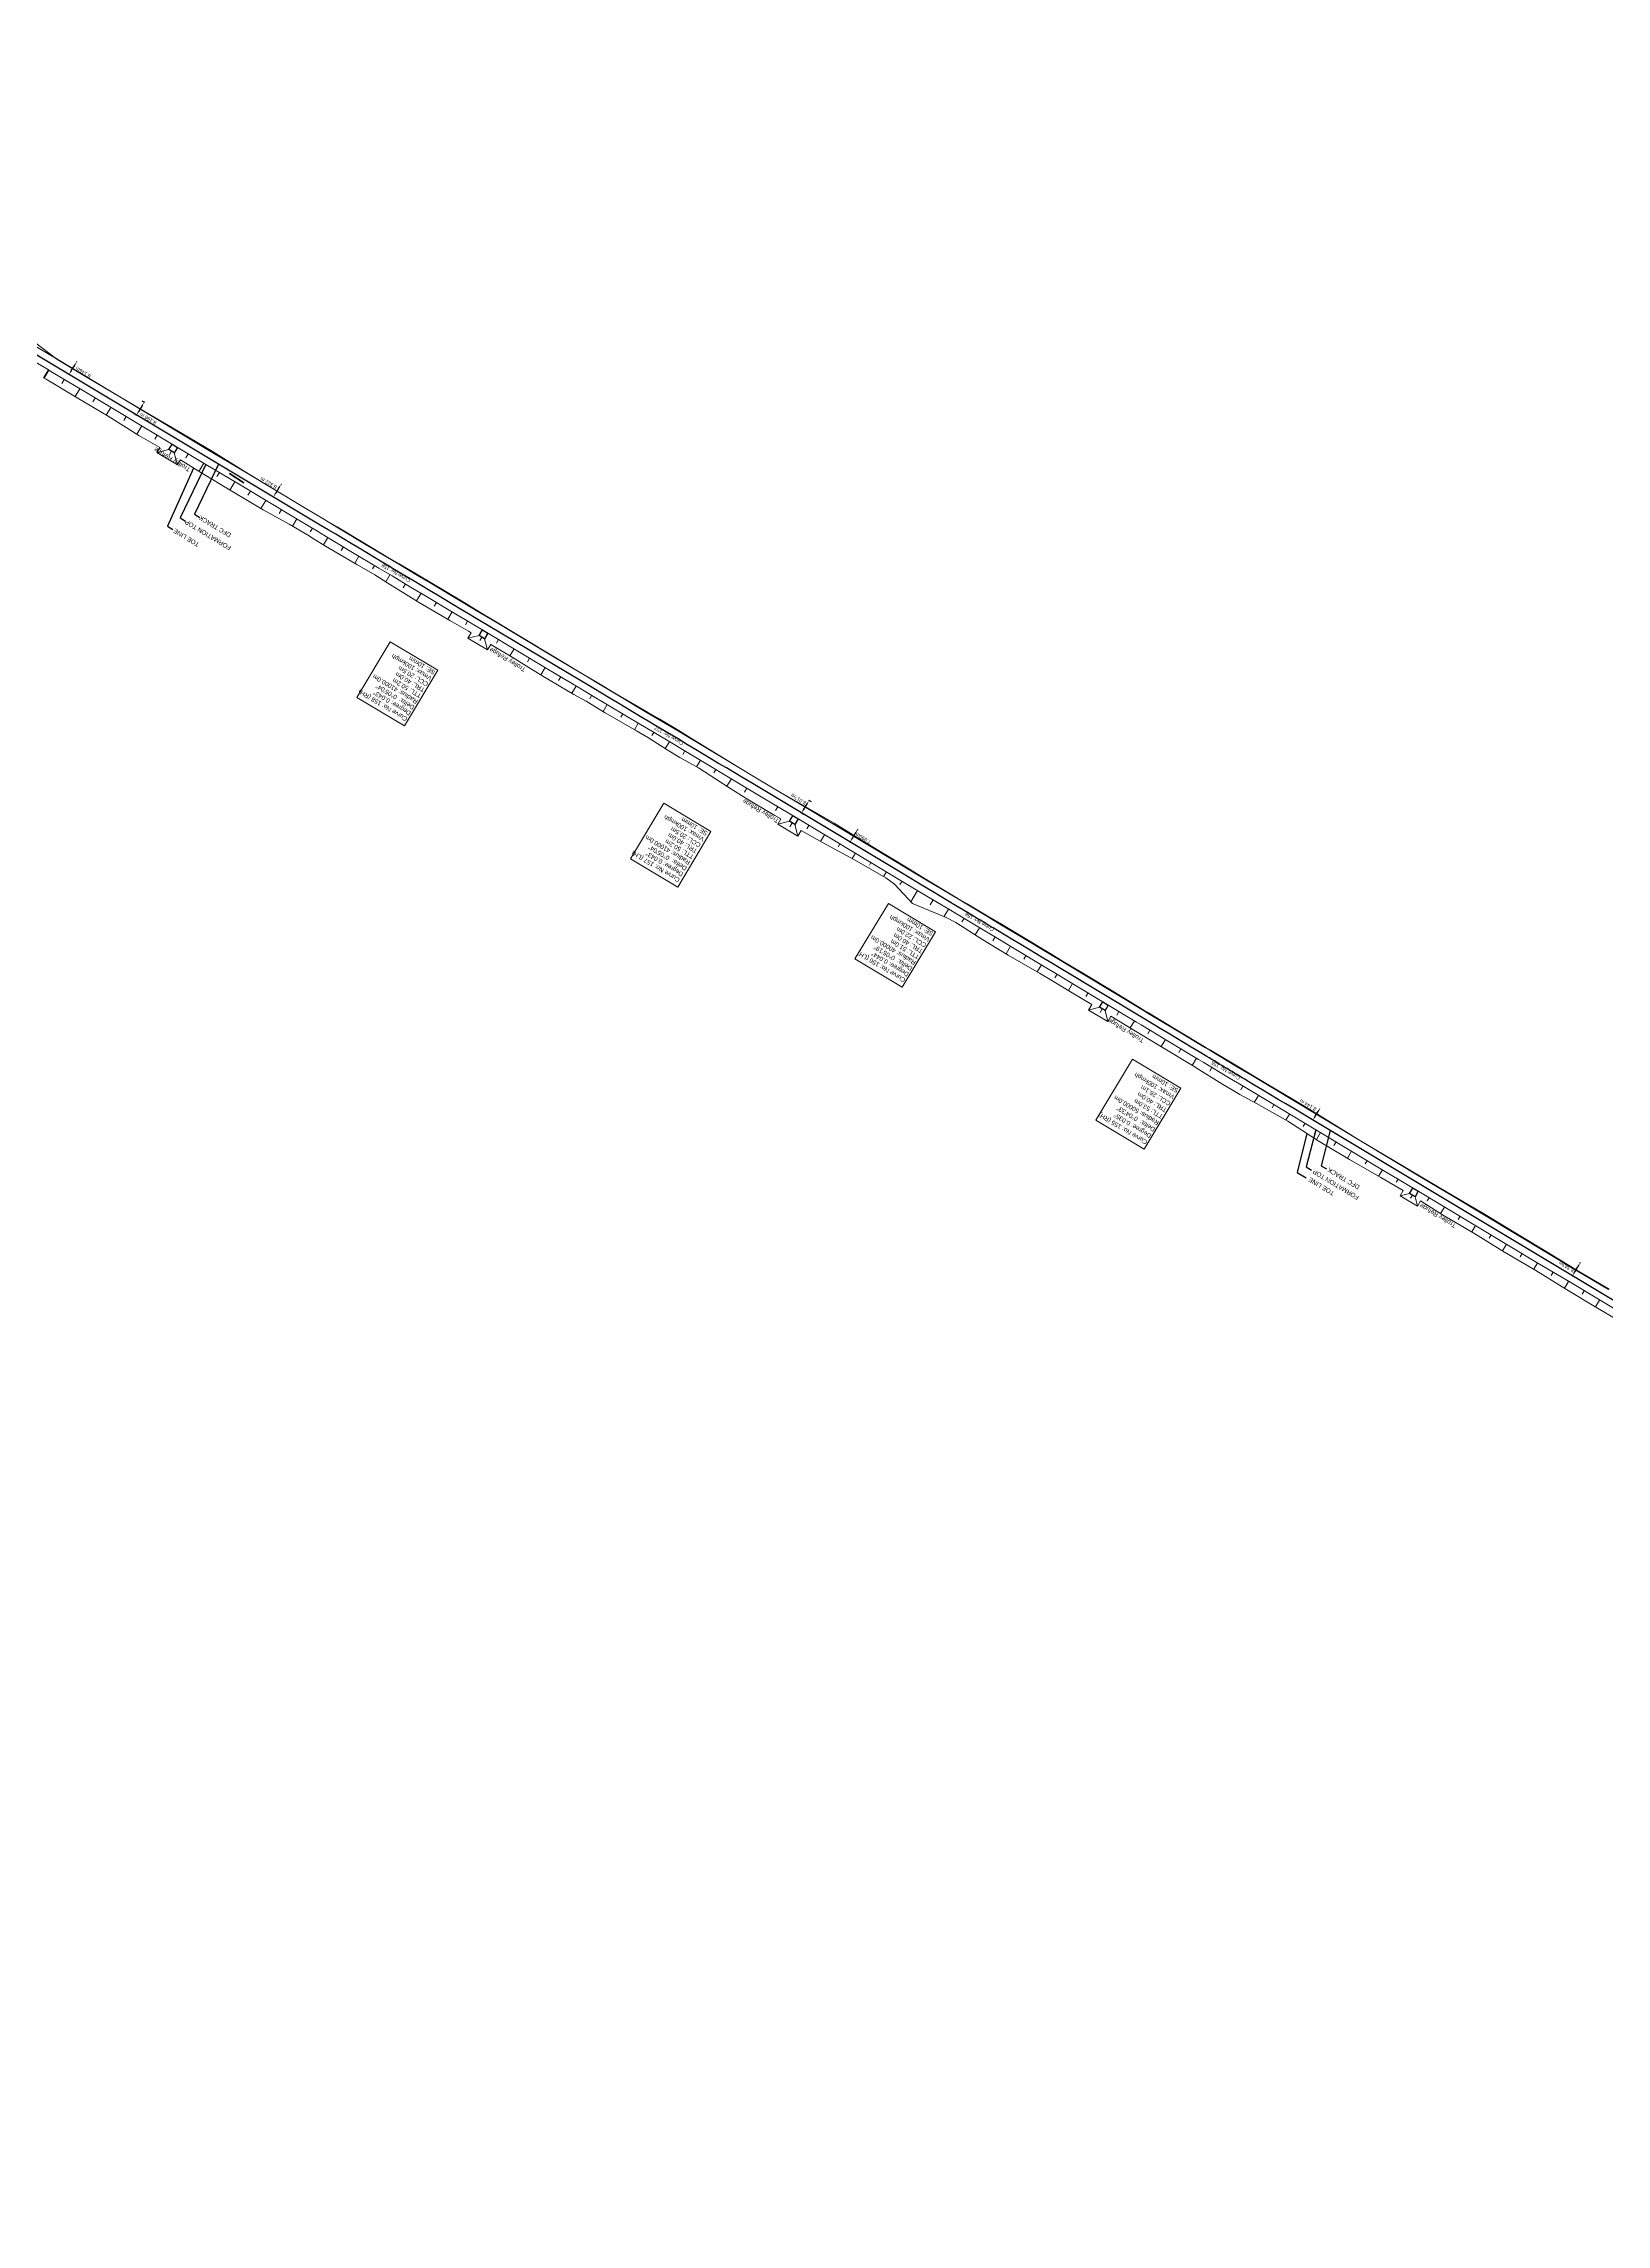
# Model space of a CAD drawing. Header units: metres. Extents: x 593990 to 610403, y 3402023 to 3411833.
# Drawn here: x 608681 to 609545, y 3402028 to 3403234 of the extents above; entities that cross this region are included whole.
import ezdxf
from ezdxf.enums import TextEntityAlignment as Align

# ---------------------------------------------------------------- set-up
doc = ezdxf.new("R2010")
doc.units = ezdxf.units.M
doc.header["$MEASUREMENT"] = 0
doc.header["$PDSIZE"] = 1
for name, color, linetype, lineweight in [('Proposed Curve_Details', 10, 'Continuous', 0), ('PROPOSED DFCC TOE LINE', 18, 'Continuous', 0), ('PROPOSED DFCC TOE SLOPES', 239, 'Continuous', 0), ('PROPOSED DFCC TRACK', 1, 'Continuous', 0), ('PROPOSED FORMATION LINE - PLAN', 187, 'Continuous', 0)]:
    doc.layers.add(name, color=color, linetype=linetype, lineweight=lineweight)
doc.layers.add('Trolley Refuse', color=10, linetype='Continuous')
doc.styles.get("Standard").update_dxf_attribs({"font": 'arial.ttf'})
doc.styles.add('Style-Arial', font='arial.ttf')
doc.dimstyles.new('ISO-25', dxfattribs={"dimtxt": 2.5, "dimasz": 2.5, "dimexe": 1.25, "dimexo": 0.625, "dimtad": 1, "dimtxsty": 'Standard', "dimcen": 2.5, "dimadec": 0, "dimazin": 0, "dimtfac": 1, "dimtmove": 0, "dimatfit": 3, "dimfxl": 1, "dimarcsym": 0})
doc.dimstyles.get("Standard").update_dxf_attribs({"dimtxt": 0.18, "dimasz": 0.18, "dimexe": 0.18, "dimexo": 0.0625, "dimgap": 0.09, "dimtad": 0, "dimtih": 1, "dimtoh": 1, "dimdec": 4, "dimzin": 0, "dimdsep": 46, "dimtxsty": 'Standard', "dimcen": 0.09, "dimadec": 0, "dimazin": 0, "dimtfac": 1, "dimtdec": 4, "dimtofl": 0, "dimtmove": 0, "dimatfit": 3, "dimfxl": 1, "dimtolj": 1, "dimtzin": 0, "dimarcsym": 0})

# ---------------------------------------------------------------- blocks, each defined once
blk = doc.blocks.new('*D184')
at = {"layer": 'Defpoints', "color": 0, "transparency": 16777216}
for p in [(608812.3, 3402990.6), (608808, 3402983.5), (608808.1, 3402983.5)]:
    blk.add_point(p, dxfattribs=at)
at = {"layer": 'PROPOSED DFCC TRACK', "color": 0, "lineweight": -2, "transparency": 16777216}
for p, q in [((608811.1, 3402988.4), (608809.4, 3402985.6)), ((608812.4, 3402990.6), (608812.5, 3402990.5)), ((608808.1, 3402983.5), (608808.2, 3402983.4))]:
    blk.add_line(p, q, dxfattribs=at)
at = {"layer": 'PROPOSED DFCC TRACK', "color": 0, "transparency": 16777216}
for points in [[(608810.7, 3402988.7), (608811.4, 3402988.2), (608812.4, 3402990.6)], [(608809, 3402985.8), (608809.7, 3402985.4), (608808.1, 3402983.5)]]:
    blk.add_solid(points, dxfattribs=at)
at = {"layer": 'PROPOSED DFCC TRACK', "color": 0, "lineweight": 0, "transparency": 16777216, "insert": (608805.4, 3402991.2), "char_height": 2, "attachment_point": 5, "rotation": 149, "style": 'Style-Arial'}
blk.add_mtext('\\A1;8.322 m', dxfattribs=at)
blk = doc.blocks.new('TerminatorOpen_0.5')
at = {"color": 0, "linetype": 'ByBlock', "lineweight": -2}
for q in [(-1, 0.25), (-1, 0), (-1, -0.25)]:
    blk.add_line((0, 0), q, dxfattribs=at)
blk = doc.blocks.new('*D174')
at = {"layer": 'Defpoints', "color": 0, "transparency": 16777216}
for p in [(609383, 3402638.9), (609387.2, 3402645.9), (609387.2, 3402645.9)]:
    blk.add_point(p, dxfattribs=at)
at = {"layer": 'PROPOSED DFCC TRACK', "color": 0, "lineweight": -2, "transparency": 16777216}
for p, q in [((609382.9, 3402638.9), (609382.9, 3402639)), ((609384.3, 3402641), (609385.9, 3402643.7)), ((609387.1, 3402645.9), (609387.1, 3402645.9))]:
    blk.add_line(p, q, dxfattribs=at)
at = {"layer": 'PROPOSED DFCC TRACK', "color": 0, "transparency": 16777216}
for points in [[(609383.9, 3402641.3), (609384.6, 3402640.8), (609383, 3402638.9)], [(609385.5, 3402643.9), (609386.2, 3402643.5), (609387.2, 3402645.9)]]:
    blk.add_solid(points, dxfattribs=at)
at = {"layer": 'PROPOSED DFCC TRACK', "color": 0, "lineweight": 0, "transparency": 16777216, "insert": (609380.3, 3402647.3), "char_height": 2, "attachment_point": 5, "rotation": 149, "style": 'Style-Arial'}
blk.add_mtext('\\A1;\\A1;8.144 m', dxfattribs=at)
blk = doc.blocks.new('*D175')
at = {"layer": 'Defpoints', "color": 0, "transparency": 16777216}
for p in [(608735.2, 3403036.7), (608731, 3403029.6), (608732.4, 3403028.8)]:
    blk.add_point(p, dxfattribs=at)
at = {"layer": 'PROPOSED DFCC TRACK', "color": 0, "lineweight": -2, "transparency": 16777216}
for p, q in [((608735.3, 3403036.6), (608736.8, 3403035.8)), ((608731.1, 3403029.6), (608732.5, 3403028.7)), ((608735.4, 3403033.7), (608733.7, 3403030.9))]:
    blk.add_line(p, q, dxfattribs=at)
at = {"layer": 'PROPOSED DFCC TRACK', "color": 0, "transparency": 16777216}
for points in [[(608733.4, 3403031.1), (608734.1, 3403030.7), (608732.4, 3403028.8)], [(608735, 3403033.9), (608735.7, 3403033.5), (608736.6, 3403035.8)]]:
    blk.add_solid(points, dxfattribs=at)
at = {"layer": 'PROPOSED DFCC TRACK', "color": 0, "lineweight": 0, "transparency": 16777216, "insert": (608738.8, 3403026.8), "char_height": 2, "attachment_point": 5, "rotation": 149, "style": 'Style-Arial'}
blk.add_mtext('\\A1;\\A1;8.196 m', dxfattribs=at)
blk = doc.blocks.new('*D56')
at = {"layer": 'Defpoints', "color": 0, "transparency": 16777216}
for p in [(608694.7, 3403051.4), (608698.8, 3403058.4), (608699.2, 3403058.2)]:
    blk.add_point(p, dxfattribs=at)
at = {"layer": 'PROPOSED DFCC TRACK', "color": 0, "lineweight": -2, "transparency": 16777216}
for p, q in [((608694.8, 3403051.4), (608695.2, 3403051.1)), ((608696.3, 3403053.3), (608698, 3403056)), ((608699, 3403058.4), (608699.4, 3403058.1))]:
    blk.add_line(p, q, dxfattribs=at)
at = {"layer": 'PROPOSED DFCC TRACK', "color": 0, "transparency": 16777216}
for points in [[(608696, 3403053.5), (608696.7, 3403053.1), (608695.1, 3403051.2)], [(608697.6, 3403056.2), (608698.3, 3403055.8), (608699.2, 3403058.2)]]:
    blk.add_solid(points, dxfattribs=at)
at = {"layer": 'PROPOSED DFCC TRACK', "color": 0, "lineweight": 0, "transparency": 16777216, "insert": (608702.9, 3403052.4), "char_height": 2, "attachment_point": 5, "rotation": 149, "style": 'Style-Arial'}
blk.add_mtext('\\A1;8.146m', dxfattribs=at)
blk = doc.blocks.new('*D57')
at = {"layer": 'Defpoints', "color": 0, "transparency": 16777216}
for p in [(609101.5, 3402807.9), (609104.3, 3402815.6), (609105.7, 3402814.7)]:
    blk.add_point(p, dxfattribs=at)
at = {"layer": 'PROPOSED DFCC TRACK', "color": 0, "lineweight": -2, "transparency": 16777216}
for p, q in [((609101.4, 3402807.9), (609100, 3402808.8)), ((609101.4, 3402810.9), (609103, 3402813.4)), ((609105.6, 3402814.8), (609104.2, 3402815.7))]:
    blk.add_line(p, q, dxfattribs=at)
at = {"layer": 'PROPOSED DFCC TRACK', "color": 0, "transparency": 16777216}
for points in [[(609101.1, 3402811.1), (609101.8, 3402810.6), (609100.1, 3402808.7)], [(609102.6, 3402813.7), (609103.3, 3402813.2), (609104.3, 3402815.6)]]:
    blk.add_solid(points, dxfattribs=at)
at = {"layer": 'PROPOSED DFCC TRACK', "color": 0, "lineweight": 0, "transparency": 16777216, "insert": (609098.5, 3402816.4), "char_height": 2, "attachment_point": 5, "rotation": 149, "style": 'Style-Arial'}
blk.add_mtext('\\A1;8.017m', dxfattribs=at)
blk = doc.blocks.new('*D58')
at = {"layer": 'Defpoints', "color": 0, "transparency": 16777216}
for p in [(609130.7, 3402799.7), (609131.1, 3402799.5), (609126.6, 3402792.8)]:
    blk.add_point(p, dxfattribs=at)
at = {"layer": 'PROPOSED DFCC TRACK', "color": 0, "lineweight": -2, "transparency": 16777216}
for p, q in [((609128.3, 3402794.8), (609129.8, 3402797.3)), ((609130.8, 3402799.6), (609131.2, 3402799.4)), ((609126.7, 3402792.8), (609127.1, 3402792.6))]:
    blk.add_line(p, q, dxfattribs=at)
at = {"layer": 'PROPOSED DFCC TRACK', "color": 0, "transparency": 16777216}
for points in [[(609127.9, 3402795), (609128.6, 3402794.6), (609127, 3402792.6)], [(609129.4, 3402797.6), (609130.2, 3402797.1), (609131.1, 3402799.5)]]:
    blk.add_solid(points, dxfattribs=at)
at = {"layer": 'PROPOSED DFCC TRACK', "color": 0, "lineweight": 0, "transparency": 16777216, "insert": (609134.3, 3402794.8), "char_height": 2, "attachment_point": 5, "rotation": 149, "style": 'Style-Arial'}
blk.add_mtext('\\A1;7.999m', dxfattribs=at)
blk = doc.blocks.new('*D59')
at = {"layer": 'Defpoints', "color": 0, "transparency": 16777216}
for p in [(609530.5, 3402560.1), (609530.8, 3402560), (609526.2, 3402553)]:
    blk.add_point(p, dxfattribs=at)
at = {"layer": 'PROPOSED DFCC TRACK', "color": 0, "lineweight": -2, "transparency": 16777216}
for p, q in [((609527.8, 3402555), (609529.5, 3402557.8)), ((609530.6, 3402560.1), (609530.9, 3402559.9)), ((609526.4, 3402552.9), (609526.6, 3402552.8))]:
    blk.add_line(p, q, dxfattribs=at)
at = {"layer": 'PROPOSED DFCC TRACK', "color": 0, "transparency": 16777216}
for points in [[(609527.4, 3402555.2), (609528.1, 3402554.8), (609526.5, 3402552.8)], [(609529.1, 3402558.1), (609529.9, 3402557.6), (609530.8, 3402560)]]:
    blk.add_solid(points, dxfattribs=at)
at = {"layer": 'PROPOSED DFCC TRACK', "color": 0, "lineweight": 0, "transparency": 16777216, "insert": (609523.2, 3402557.8), "char_height": 2, "attachment_point": 5, "rotation": 149, "style": 'Style-Arial'}
blk.add_mtext('\\A1;8.343m', dxfattribs=at)

msp = doc.modelspace()

# ---------------------------------------------------------------- linework, layer by layer
at = {"layer": 'Proposed Curve_Details', "lineweight": 0}
for points in [[(608898.9916, 3402887.6201), (608880.6014, 3402856.8658), (608854.2301, 3402872.635), (608872.6203, 3402903.3894)], [(609050.0448, 3402798.5243), (609031.6546, 3402767.77), (609005.6097, 3402783.3441), (609023.9998, 3402814.0984)], [(609174.1765, 3402743.0834), (609155.7235, 3402712.3667), (609129.7104, 3402727.994), (609148.1634, 3402758.7107)]]:
    msp.add_lwpolyline(points, close=True, dxfattribs=at)
at = {"layer": 'Proposed Curve_Details'}
msp.add_lwpolyline([(609309.9133, 3402656.644), (609289.6324, 3402622.8732), (609262.9562, 3402638.8936), (609283.2372, 3402672.6643)], close=True, dxfattribs=at)
at = {"layer": 'PROPOSED DFCC TOE LINE', "lineweight": 0, "flags": 128}
for points in [[(608672.8032, 3403071.4946), (608687.5344, 3403060.1916)], [(608687.6225, 3403060.3395), (608688.8712, 3403059.3995), (608706.0757, 3403049.2008), (608723.2064, 3403038.8789), (608740.3593, 3403028.594), (608757.633, 3403018.5107), (608774.8349, 3403008.3077), (608791.843, 3402997.7813), (608808.9325, 3402987.3906), (608826.0814, 3402977.099), (608835.9428, 3402971.1848), (608843.2488, 3402966.8386), (608860.4364, 3402956.6133), (608870.3163, 3402950.7319), (608877.6179, 3402946.3797), (608887.9463, 3402940.3006), (608894.8611, 3402936.2496), (608912.0329, 3402925.9983), (608922.2777, 3402919.7775), (608929.1279, 3402915.617), (608946.2544, 3402905.2878), (608963.392, 3402894.9774), (608980.5674, 3402884.7301), (608987.2176, 3402880.7738), (608997.7542, 3402874.5016), (609015.038, 3402864.4336), (609021.7096, 3402860.5117), (609032.2726, 3402854.2816), (609039.2752, 3402849.9643), (609049.2989, 3402843.7818), (609066.3609, 3402833.3436), (609073.4157, 3402829.1148), (609083.5154, 3402823.0613), (609100.8429, 3402813.0676), (609118.1336, 3402803.0127), (609135.2112, 3402792.6022), (609152.2905, 3402782.1946), (609157.4371, 3402779.0585), (609169.3846, 3402771.8112), (609186.5293, 3402761.5103), (609191.7317, 3402758.4662), (609203.774, 3402751.3747), (609210.6576, 3402747.3359), (609220.9756, 3402741.1672), (609238.0816, 3402730.8025), (609244.9076, 3402726.6693), (609255.1966, 3402720.4544), (609272.3313, 3402710.1392), (609289.4412, 3402699.783), (609292.0703, 3402698.1896), (609306.5392, 3402689.4072), (609323.6785, 3402679.1018), (609326.3181, 3402677.5266), (609340.8537, 3402668.8573), (609348.7324, 3402664.159), (609358.054, 3402658.6543), (609375.2327, 3402648.414), (609383.0932, 3402643.6841), (609392.3086, 3402638.0009), (609409.3145, 3402627.4709), (609426.493, 3402617.2287), (609443.7159, 3402607.0606), (609460.9369, 3402596.8894), (609478.1469, 3402586.6998), (609495.2777, 3402576.3781), (609512.3712, 3402565.9941), (609529.4997, 3402555.6687), (609546.7402, 3402545.5299)], [(609557.6506, 3402524.8348), (609540.4251, 3402534.9986), (609523.2606, 3402545.2641), (609506.2365, 3402555.7637), (609488.9832, 3402565.8811), (609472.003, 3402576.4539), (609454.7157, 3402586.5146), (609442.5095, 3402594.2167), (609440.7763, 3402591.3248), (609431.2214, 3402597.0514), (609432.9733, 3402599.9745), (609420.4731, 3402607.1898), (609403.1469, 3402617.1856), (609385.9659, 3402627.4236), (609376.8954, 3402633.3484), (609369.1657, 3402638.2969), (609351.7272, 3402648.1085), (609342.4876, 3402653.1419), (609331.2005, 3402659.979), (609319.9299, 3402666.8955), (609317.3067, 3402668.4996), (609300.1948, 3402678.857), (609285.6907, 3402687.5826), (609283.0741, 3402689.1967), (609271.3003, 3402696.3519), (609269.5207, 3402693.3826), (609258.8578, 3402699.7733), (609260.66, 3402702.7802), (609248.8371, 3402709.8808), (609238.5361, 3402716.0756), (609231.693, 3402720.18), (609214.371, 3402730.18), (609204.1161, 3402736.4473), (609197.3345, 3402740.6511), (609185.5285, 3402748.1279), (609180.1438, 3402750.8648), (609161.4715, 3402758.61), (609151.5873, 3402769.2981), (609146.6948, 3402772.8582), (609129.3867, 3402782.8841), (609111.7586, 3402792.3761), (609099.9941, 3402799.0951), (609098.1256, 3402795.9775), (609087.0522, 3402802.6143), (609088.782, 3402805.5005), (609085.4403, 3402807.4101), (609073.669, 3402814.27), (609066.9719, 3402818.3634), (609060.0237, 3402822.7695), (609043.2529, 3402833.6884), (609032.9266, 3402839.36), (609025.8785, 3402843.5963), (609015.5489, 3402850.2096), (609008.8677, 3402854.1114), (608991.5379, 3402864.096), (608981.0865, 3402870.5096), (608974.2989, 3402874.236), (608957.0556, 3402884.3695), (608940.0446, 3402894.892), (608928.2495, 3402901.8919), (608926.4362, 3402898.8664), (608915.6441, 3402905.3345), (608917.4233, 3402908.3031), (608915.9453, 3402909.1765), (608905.6005, 3402915.231), (608888.3117, 3402925.2929), (608881.469, 3402929.469), (608871.3263, 3402935.8656), (608864.1319, 3402940.4017), (608854.1871, 3402946.1806), (608836.873, 3402956.2), (608829.6826, 3402960.7397), (608827.7827, 3402961.872), (608816.747, 3402968.3345), (608802.3354, 3402976.3833), (608785.1149, 3402986.5554), (608767.9943, 3402996.8942), (608756.6762, 3403004.0268), (608754.9538, 3403001.153), (608743.5883, 3403007.9648), (608745.3137, 3403010.8436), (608733.6937, 3403017.4725), (608716.7016, 3403028.0257), (608699.5536, 3403038.3187), (608682.3455, 3403048.5115), (608681.0004, 3403049.3202)]]:
    msp.add_lwpolyline(points, dxfattribs=at)
at = {"layer": 'PROPOSED DFCC TOE SLOPES', "flags": 128}
for points in [[(608687.6831, 3403059.9792), (608687.8131, 3403060.196)], [(608683.6245, 3403053.6678), (608680.9852, 3403049.2642)], [(608683.8275, 3403053.5462), (608681.2168, 3403049.1902)], [(608688.8128, 3403059.3021), (608688.8712, 3403059.3995)], [(608692.4049, 3403048.4054), (608691.1107, 3403046.2458)], [(608700.9824, 3403043.2645), (608698.4204, 3403038.99)], [(608709.5598, 3403038.1237), (608708.2791, 3403035.9869)], [(608718.1372, 3403032.9829), (608715.5724, 3403028.7035)], [(608726.7146, 3403027.8421), (608725.3966, 3403025.6431)], [(608735.292, 3403022.7013), (608732.5747, 3403018.1675)], [(608743.8695, 3403017.5605), (608742.5535, 3403015.3648)], [(608750.2763, 3403009.6402), (608743.5883, 3403007.9648)], [(608751.7773, 3403008.7406), (608750.5242, 3403006.6497)], [(608753.2784, 3403007.8409), (608754.9538, 3403001.153)], [(608761.0243, 3403007.2789), (608759.7209, 3403005.1042)], [(608769.6017, 3403002.1381), (608766.8798, 3402997.5966)], [(608778.1791, 3402996.9973), (608776.8031, 3402994.7015)], [(608786.7566, 3402991.8565), (608783.9874, 3402987.2362)], [(608795.334, 3402986.7157), (608793.9625, 3402984.4275)], [(608803.9114, 3402981.5749), (608801.2013, 3402977.0532)], [(608812.4888, 3402976.4341), (608811.2043, 3402974.2908)], [(608821.0663, 3402971.2933), (608818.6545, 3402967.2692)], [(608821.0663, 3402971.2933), (608818.6545, 3402967.2692)], [(608829.6437, 3402966.1525), (608828.4537, 3402964.1669)], [(608829.6437, 3402966.1525), (608828.4537, 3402964.1669)], [(608838.2211, 3402961.0118), (608835.7589, 3402956.9034)], [(608838.2214, 3402961.0116), (608835.7595, 3402956.903)], [(608846.7994, 3402955.8716), (608845.5946, 3402953.8609)], [(608846.7994, 3402955.8716), (608845.5946, 3402953.8609)], [(608855.3774, 3402950.7318), (608853.0461, 3402946.8409)], [(608855.3781, 3402950.7314), (608853.0476, 3402946.8401)], [(608863.9572, 3402945.5934), (608862.8265, 3402943.7054)], [(608863.9579, 3402945.593), (608862.8275, 3402943.7048)], [(608872.538, 3402940.4567), (608870.2107, 3402936.5689)], [(608872.5389, 3402940.4562), (608870.2127, 3402936.5677)], [(608881.1205, 3402935.3223), (608879.897, 3402933.2771)], [(608881.1211, 3402935.3219), (608879.898, 3402933.2765)], [(608889.7037, 3402930.1897), (608887.1862, 3402925.9798)], [(608889.7046, 3402930.1892), (608887.1883, 3402925.9785)], [(608898.2886, 3402925.0594), (608897.0531, 3402922.992)], [(608898.2887, 3402925.0593), (608897.0533, 3402922.9919)], [(608906.8729, 3402919.9298), (608904.4613, 3402915.894)], [(608906.8733, 3402919.9296), (608904.4622, 3402915.8934)], [(608915.4581, 3402914.8012), (608914.2764, 3402912.823)], [(608915.4582, 3402914.8011), (608914.2765, 3402912.8229)], [(608921.8736, 3402906.8951), (608915.6441, 3402905.3345)], [(608923.3746, 3402905.9954), (608922.2074, 3402904.0479)], [(608924.8757, 3402905.0958), (608926.4362, 3402898.8664)], [(608932.6282, 3402904.5448), (608931.4702, 3402902.6063)], [(608941.2132, 3402899.4166), (608938.912, 3402895.5642)], [(608949.7982, 3402894.2885), (608948.614, 3402892.3061)], [(608958.3832, 3402889.1604), (608955.9353, 3402885.0624)], [(608966.9682, 3402884.0322), (608965.7549, 3402882.0011)], [(608975.5532, 3402878.9041), (608973.1634, 3402874.9033)], [(608984.1381, 3402873.7759), (608983.015, 3402871.8957)], [(608992.7228, 3402868.6478), (608990.415, 3402864.7851)], [(609001.3069, 3402863.5186), (609000.1843, 3402861.6399)], [(609009.8906, 3402858.3893), (609007.7266, 3402854.7688)], [(609018.4729, 3402853.2582), (609017.4089, 3402851.4791)], [(609027.0538, 3402848.1251), (609024.769, 3402844.3066)], [(609035.6336, 3402842.99), (609034.4809, 3402841.0647)], [(609044.2121, 3402837.8527), (609042.0977, 3402834.3229)], [(609052.7899, 3402832.7134), (609051.6618, 3402830.8307)], [(609066.3528, 3402833.3299), (609066.3609, 3402833.3436)], [(609061.3677, 3402827.5737), (609058.9196, 3402823.4884)], [(609069.945, 3402822.4331), (609068.6539, 3402820.2788)], [(609073.8045, 3402828.8728), (609073.8085, 3402828.8794)], [(609073.8045, 3402828.8728), (609073.8084, 3402828.8794)], [(609082.378, 3402823.7254), (609082.3858, 3402823.7384)], [(609083.5077, 3402823.0483), (609083.5154, 3402823.0613)], [(609087.0998, 3402812.1515), (609085.8297, 3402810.0324)], [(609093.5066, 3402804.2312), (609087.0522, 3402802.6143)], [(609095.0077, 3402803.3316), (609093.5939, 3402800.9728)], [(609096.5087, 3402802.4319), (609098.1256, 3402795.9775)], [(609104.2547, 3402801.8699), (609103.0919, 3402799.9299)], [(609112.8321, 3402796.7291), (609110.6147, 3402793.0294)], [(609121.4095, 3402791.5883), (609120.4107, 3402789.9217)], [(609129.9869, 3402786.4475), (609128.2258, 3402783.5092)], [(609138.5644, 3402781.3067), (609137.7327, 3402779.9191)], [(609147.1418, 3402776.1659), (609145.555, 3402773.5185)], [(609155.7191, 3402771.0251), (609154.5927, 3402769.1457)], [(609164.2962, 3402765.8843), (609160.5396, 3402759.6178)], [(609172.8725, 3402760.7422), (609171.2252, 3402757.9949)], [(609181.4484, 3402755.6001), (609178.9142, 3402751.3748)], [(609190.0227, 3402750.4558), (609188.8977, 3402748.5812)], [(609198.5959, 3402745.3096), (609196.2219, 3402741.3557)], [(609207.1677, 3402740.1613), (609205.9419, 3402738.121)], [(609215.7383, 3402735.0108), (609213.2473, 3402730.8667)], [(609224.3081, 3402729.8583), (609223.0996, 3402727.8484)], [(609232.8779, 3402724.7052), (609230.5525, 3402720.8384)], [(609241.4473, 3402719.5514), (609240.293, 3402717.6323)], [(609250.0167, 3402714.3974), (609247.7084, 3402710.5596)], [(609258.5861, 3402709.2433), (609257.4335, 3402707.3268)], [(609264.9839, 3402701.3079), (609258.8578, 3402699.7733)], [(609266.4849, 3402700.4083), (609265.3371, 3402698.4931)], [(609267.986, 3402699.5087), (609269.5207, 3402693.3826)], [(609275.725, 3402698.9351), (609274.5639, 3402697.0046)], [(609284.2945, 3402693.7811), (609281.9486, 3402689.8807)], [(609284.2945, 3402693.781), (609281.9487, 3402689.8806)], [(609292.864, 3402688.6271), (609291.6805, 3402686.6591)], [(609292.8641, 3402688.627), (609291.6805, 3402686.6591)], [(609301.4336, 3402683.4732), (609299.0658, 3402679.5361)], [(609301.4341, 3402683.4729), (609299.0669, 3402679.5355)], [(609310.0044, 3402678.3202), (609308.8141, 3402676.3404)], [(609310.0045, 3402678.3202), (609308.8142, 3402676.3403)], [(609318.5749, 3402673.1677), (609316.1789, 3402669.1823)], [(609318.5758, 3402673.1672), (609316.1808, 3402669.1811)], [(609327.1476, 3402668.0171), (609325.9292, 3402665.9893)], [(609327.1479, 3402668.0169), (609325.9298, 3402665.9889)], [(609344.2946, 3402657.72), (609343.0421, 3402655.6337)], [(609344.2953, 3402657.7195), (609343.0432, 3402655.633)], [(609352.87, 3402652.5741), (609350.5689, 3402648.7395)], [(609352.8705, 3402652.5738), (609350.5702, 3402648.7388)], [(609361.4461, 3402647.4299), (609360.3721, 3402645.6394)], [(609361.4462, 3402647.4299), (609360.3723, 3402645.6393)], [(609370.022, 3402642.2863), (609368.0169, 3402638.9433)], [(609370.0222, 3402642.2861), (609368.0174, 3402638.943)], [(609378.5984, 3402637.1432), (609377.54, 3402635.3783)], [(609378.5984, 3402637.1432), (609377.5401, 3402635.3782)], [(609387.1747, 3402632.0004), (609384.8624, 3402628.1444)], [(609387.1747, 3402632.0004), (609384.8624, 3402628.1444)], [(609395.751, 3402626.8577), (609394.588, 3402624.9182)], [(609404.3272, 3402621.7149), (609402.0155, 3402617.8598)], [(609412.9035, 3402616.5722), (609411.7863, 3402614.7091)], [(609421.4797, 3402611.4294), (609419.3322, 3402607.8481)], [(609430.056, 3402606.2867), (609429.0251, 3402604.5676)], [(609436.4614, 3402598.3642), (609431.2214, 3402597.0514)], [(609437.9625, 3402597.4645), (609436.9807, 3402595.8263)], [(609439.4635, 3402596.5649), (609440.7763, 3402591.3248)], [(609447.2085, 3402596.0012), (609446.1754, 3402594.2783)], [(609455.7847, 3402590.8584), (609453.6015, 3402587.2176)], [(609464.361, 3402585.7157), (609463.2909, 3402583.9312)], [(609472.9372, 3402580.5729), (609470.8645, 3402577.1164)], [(609481.5135, 3402575.4302), (609480.4442, 3402573.647)], [(609490.0898, 3402570.2875), (609487.865, 3402566.5773)], [(609498.666, 3402565.1447), (609497.5698, 3402563.3167)], [(609507.2423, 3402560.002), (609505.1003, 3402556.43)], [(609515.8185, 3402554.8592), (609514.723, 3402553.0323)], [(609524.3948, 3402549.7165), (609522.1396, 3402545.9556)], [(609532.971, 3402544.5737), (609531.8418, 3402542.6905)], [(609541.5473, 3402539.431), (609539.2948, 3402535.6746)]]:
    msp.add_lwpolyline(points, dxfattribs=at)
at = {"layer": 'PROPOSED DFCC TRACK', "linetype": 'Continuous', "lineweight": 30, "flags": 128}
msp.add_lwpolyline([(610401.1013, 3402028.3723), (609380.9481, 3402640.1068), (609376.6599, 3402642.6782), (609372.3718, 3402645.2496), (609368.0838, 3402647.8211), (609363.7959, 3402650.3928), (609359.5081, 3402652.9647), (609355.2205, 3402655.5369), (609350.933, 3402658.1094), (609346.6458, 3402660.6823, -0.000130499), (609324.2708, 3402674.1196), (609319.9852, 3402676.6951), (609315.6998, 3402679.271), (609311.4146, 3402681.8472), (609307.1295, 3402684.4237), (609302.8446, 3402687.0004), (609298.5598, 3402689.5773), (609294.2751, 3402692.1543), (609289.9903, 3402694.7313), (609242.7774, 3402723.1275), (609238.4926, 3402725.7045), (609234.2079, 3402728.2815), (609229.923, 3402730.8583), (609225.6381, 3402733.4349), (609221.3529, 3402736.0113), (609217.0676, 3402738.5873), (609212.7821, 3402741.1629), (609208.4962, 3402743.7381, 0.000137207), (609189.6749, 3402755.0383), (609185.3872, 3402757.6106), (609181.0994, 3402760.1824), (609176.8113, 3402762.7538), (609172.523, 3402765.3249), (609168.2346, 3402767.8957), (609163.946, 3402770.4663), (609159.6573, 3402773.0368), (609155.3686, 3402775.6072), (609071.48, 3402825.8851), (609067.1912, 3402828.4555), (609062.9025, 3402831.0258), (609058.6137, 3402833.596), (609054.3247, 3402836.166), (609050.0356, 3402838.7358), (609045.7463, 3402841.3052), (609041.4568, 3402843.8742), (609037.1669, 3402846.4427, 0.00012492), (609019.5867, 3402856.9617), (609015.2953, 3402859.5276), (609011.0036, 3402862.0931), (609006.7117, 3402864.6581), (609002.4196, 3402867.2229), (608998.1274, 3402869.7873), (608993.835, 3402872.3516), (608989.5426, 3402874.9158), (608985.25, 3402877.4799), (608920.2165, 3402916.3269), (608915.924, 3402918.891), (608911.6315, 3402921.4551), (608907.3392, 3402924.0194), (608903.0469, 3402926.5838), (608898.7548, 3402929.1486), (608894.4629, 3402931.7136), (608890.1713, 3402934.2791), (608885.8798, 3402936.845, -0.000124918), (608868.2999, 3402947.3638), (608864.0101, 3402949.9323), (608859.7205, 3402952.5014), (608855.4312, 3402955.0708), (608851.1421, 3402957.6405), (608846.8532, 3402960.2105), (608842.5644, 3402962.7807), (608838.2756, 3402965.351), (608833.9869, 3402967.9214), (608389.8812, 3403234.0922)], format="xyb", dxfattribs=at)
at = {"layer": 'PROPOSED FORMATION LINE - PLAN', "lineweight": 0, "flags": 128}
for points in [[(608683.6245, 3403053.6678), (608667.8024, 3403063.1507)], [(608687.4801, 3403060.1009), (608671.658, 3403069.5837)], [(609559.8293, 3402528.4681), (609542.6768, 3402538.7536), (609525.5243, 3402549.0391), (609508.3718, 3402559.3246), (609491.2193, 3402569.6101), (609474.0668, 3402579.8956), (609456.9143, 3402590.1811), (609439.7618, 3402600.4666), (609422.6093, 3402610.7521), (609405.4568, 3402621.0376), (609388.3042, 3402631.3231), (609379.0195, 3402636.8907), (609371.1517, 3402641.6087), (609353.9996, 3402651.8963), (609344.716, 3402657.467), (609336.8499, 3402662.1892), (609322.3394, 3402670.9053), (609319.7042, 3402672.4888), (609302.5625, 3402682.7943), (609288.0575, 3402691.5178), (609285.4231, 3402693.1022), (609268.2842, 3402703.4104), (609251.1453, 3402713.7186), (609240.8446, 3402719.9139), (609234.0065, 3402724.0266), (609216.8671, 3402734.3325), (609206.565, 3402740.5236), (609199.725, 3402744.6319), (609187.7455, 3402751.8227), (609182.5779, 3402754.9228), (609165.426, 3402765.2071), (609153.4408, 3402772.3907), (609148.2715, 3402775.4889), (609131.1166, 3402785.7705), (609113.9618, 3402796.0521), (609096.8069, 3402806.3337), (609079.6521, 3402816.6153), (609069.5522, 3402822.6686), (609062.4973, 3402826.8968), (609045.342, 3402837.1761), (609035.2407, 3402843.2253), (609028.184, 3402847.449), (609017.6621, 3402853.7433), (609011.0211, 3402857.7138), (608993.8536, 3402867.9723), (608983.327, 3402874.2605), (608976.6839, 3402878.2287), (608959.5139, 3402888.485), (608942.3439, 3402898.7412), (608925.1739, 3402908.9975), (608918.2934, 3402913.1075), (608908.0038, 3402919.254), (608890.8346, 3402929.5135), (608883.9552, 3402933.6266), (608873.6686, 3402939.78), (608866.3737, 3402944.1463), (608856.5076, 3402950.0546), (608839.3509, 3402960.3347), (608832.0591, 3402964.7049), (608822.196, 3402970.6162), (608805.0411, 3402980.8978), (608787.8863, 3402991.1795), (608770.7314, 3403001.4611), (608753.5766, 3403011.7427), (608736.4217, 3403022.0243), (608719.2669, 3403032.3059), (608702.1121, 3403042.5875), (608684.9572, 3403052.8691), (608683.6229, 3403053.6688)], [(609546.5339, 3402545.1858), (609529.3814, 3402555.4713), (609512.2289, 3402565.7568), (609495.0764, 3402576.0423), (609477.9239, 3402586.3278), (609460.7713, 3402596.6133), (609443.6188, 3402606.8988), (609426.4663, 3402617.1843), (609409.3138, 3402627.4698), (609392.1613, 3402637.7553), (609382.8766, 3402643.3229), (609375.0089, 3402648.0408), (609357.858, 3402658.3276), (609348.5756, 3402663.8977), (609340.7107, 3402668.6191), (609326.2023, 3402677.3339), (609323.5675, 3402678.9173), (609306.4276, 3402689.2216), (609291.9231, 3402697.9449), (609289.2887, 3402699.5293), (609272.1498, 3402709.8375), (609255.0109, 3402720.1456), (609244.7102, 3402726.341), (609237.8719, 3402730.4538), (609220.7311, 3402740.7605), (609210.4273, 3402746.9526), (609203.5861, 3402751.0617), (609191.6043, 3402758.2538), (609186.4358, 3402761.3545), (609169.282, 3402771.64), (609157.2964, 3402778.8237), (609152.1271, 3402781.9219), (609134.9722, 3402792.2035), (609117.8174, 3402802.4851), (609100.6625, 3402812.7667), (609083.5077, 3402823.0483), (609073.4078, 3402829.1016), (609066.3528, 3402833.3299), (609049.1961, 3402843.6101), (609039.0932, 3402849.6602), (609032.0351, 3402853.8848), (609021.5113, 3402860.1801), (609014.8692, 3402864.1513), (608997.7, 3402874.4109), (608987.1731, 3402880.6992), (608980.53, 3402884.6674), (608963.36, 3402894.9237), (608946.19, 3402905.18), (608929.02, 3402915.4363), (608922.1395, 3402919.5462), (608911.8502, 3402925.6926), (608894.6827, 3402935.9511), (608887.8045, 3402940.0634), (608877.5198, 3402946.2157), (608870.2261, 3402950.5812), (608860.3617, 3402956.4886), (608843.2064, 3402966.7678), (608835.9147, 3402971.1379), (608826.0516, 3402977.0493), (608808.8967, 3402987.3309), (608791.7419, 3402997.6125), (608774.587, 3403007.8941), (608757.4322, 3403018.1757), (608740.2773, 3403028.4573), (608723.1225, 3403038.7389), (608705.9677, 3403049.0205), (608688.8128, 3403059.3021), (608687.4962, 3403060.0913)]]:
    msp.add_lwpolyline(points, dxfattribs=at)
at = {"layer": 'Trolley Refuse'}
for points in [[(608752.0755, 3403012.6423), (608755.0776, 3403010.843), (608753.2784, 3403007.8409), (608750.2763, 3403009.6402)], [(608923.6728, 3402909.8972), (608926.6749, 3402908.0979), (608924.8757, 3402905.0958), (608921.8736, 3402906.8951)], [(609095.3059, 3402807.2333), (609098.308, 3402805.434), (609096.5087, 3402802.4319), (609093.5066, 3402804.2312)], [(609266.7832, 3402704.31), (609269.7853, 3402702.5108), (609267.986, 3402699.5087), (609264.9839, 3402701.3079)], [(609438.2607, 3402601.3663), (609441.2628, 3402599.567), (609439.4635, 3402596.5649), (609436.4614, 3402598.3642)]]:
    msp.add_lwpolyline(points, close=True, dxfattribs=at)

# ---------------------------------------------------------------- texts
at = {"layer": 'Proposed Curve_Details', "char_height": 2, "attachment_point": 7, "rotation": 149.7112052, "line_spacing_factor": 0.9, "style": 'Style-Arial'}
for s, insert in [('Curve No: 158', (608884.1232, 3402937.7284, 131.1464)), ('Curve No: 157', (609035.1299, 3402847.6831, 131.1464)), ('Curve No: 156', (609206.7893, 3402744.7875, 131.1464)), ('Curve No: 155', (609342.9561, 3402662.7729, 131.1464))]:
    msp.add_mtext(s, dxfattribs=dict(at, insert=insert))
at = {"layer": 'Proposed Curve_Details', "linetype": 'Continuous', "lineweight": 0, "insert": (608897.8891, 3402887.1564), "char_height": 2.5, "attachment_point": 7, "rotation": 149.106268, "line_spacing_factor": 0.9, "style": 'Style-Arial'}
msp.add_mtext('Curve No: 158{\\C1; (RH)}\\PDegree: 0.043%%D\\PDelta:  0%%D05\'04"\\PRadius: 41000.0m\\PTTL: 50.2m\\PTRL: 40.0m\\PCCL: 20.5m\\PVmax: 100kmph\\PSE: 10mm', dxfattribs=at)
at = {"layer": 'Proposed Curve_Details', "lineweight": 0, "char_height": 2.5, "attachment_point": 7, "rotation": 149.0047856, "line_spacing_factor": 0.9, "style": 'Style-Arial'}
for s, insert in [('Curve No: 157{\\C1; (LH)}\\PDegree: 0.043%%D\\PDelta:  0%%D05\'04"\\PRadius: 41000.0m\\PTTL: 50.2m\\PTRL: 40.0m\\PCCL: 20.5m\\PVmax: 100kmph\\PSE: 10mm', (609048.6055, 3402798.1099)), ('Curve No: 156{\\C1; (LH)}\\PDegree: 0.044%%D\\PDelta:  0%%D05\'19"\\PRadius: 40000.0m\\PTTL: 51.0m\\PTRL: 40.0m\\PCCL: 22.0m\\PVmax: 100kmph\\PSE: 10mm', (609173.3381, 3402742.7628))]:
    msp.add_mtext(s, dxfattribs=dict(at, insert=insert))
at = {"layer": 'Proposed Curve_Details', "color": 1, "lineweight": 0, "insert": (609308.9153, 3402655.9648), "char_height": 2.5, "attachment_point": 7, "rotation": 149.0131351, "line_spacing_factor": 1.2, "style": 'Style-Arial'}
msp.add_mtext('\\pxsm1;Curve No: 155 (RH)\\PDegree: 0.035%%D\\PDelta:  0%%D04\'33"\\PRadius: 50000.0m\\PTTL: 53.0m\\PTRL: 40.0m\\PCCL: 26.1m\\PVmax: 100kmph\\PSE: 10mm', dxfattribs=at)
at = {"layer": 'PROPOSED DFCC TOE LINE', "lineweight": 0}
for p in [(608753.7026, 3402966.098, 306.8582), (609381.4756, 3402607.3992, 306.8582)]:
    msp.add_text('TOE LINE', height=2.5, rotation=149, dxfattribs=at).set_placement(p, align=Align.RIGHT)
at = {"layer": 'PROPOSED DFCC TRACK', "color": 10, "linetype": 'Continuous', "lineweight": -3, "ltscale": 5}
for p in [(608767.8601, 3402973.339), (609392.0218, 3402612.8371)]:
    msp.add_text('DFC TRACK', height=2.5, rotation=149, dxfattribs=at).set_placement(p, align=Align.RIGHT)
at = {"layer": 'PROPOSED FORMATION LINE - PLAN', "lineweight": 0}
for p in [(608760.0454, 3402970.9953, 306.8582), (609383.8201, 3402611.7814, 306.8582)]:
    msp.add_text('FORMATION TOP', height=2.5, rotation=149, dxfattribs=at).set_placement(p, align=Align.RIGHT)
at = {"layer": 'Trolley Refuse'}
for p in [(608762.4462, 3402999.4136), (608947.9186, 3402888.7244), (609087.9264, 3402805.0833), (609289.8822, 3402683.6894), (609462.3944, 3402581.3497)]:
    msp.add_text('Trolley Refuge', height=2.5, rotation=149.1766896, dxfattribs=at).set_placement(p)

# ---------------------------------------------------------------- dimensions: what is measured, and where the dimension line sits
at = {"layer": 'PROPOSED DFCC TRACK', "color": 10, "lineweight": 0}
for base, p1, p2, angle, picture, middle in [((608699.2431, 3403058.1761), (608694.6571, 3403051.4275), (608698.8433, 3403058.4156), 59.0767486, '*D56', (608702.9329, 3403052.4154)), ((609104.2611, 3402815.5884), (609101.5275, 3402807.8764), (609105.6634, 3402814.7439), 58.9418156, '*D57', (609098.5262, 3402816.4471)), ((609131.077232, 3402799.492694), (609126.633303, 3402792.829448), (609130.738918, 3402799.695006), 59.1205041, '*D58', (609134.254929, 3402794.80935)), ((609530.7795, 3402559.989), (609526.2428, 3402552.9808), (609530.5278, 3402560.1397), 59.0973116, '*D59', (609523.1759, 3402557.7935))]:
    dim = msp.add_linear_dim(base=base, p1=p1, p2=p2, angle=angle, dimstyle='Standard', override={"dimtxt": 2, "dimasz": 2.5, "dimexe": 0.125, "dimexo": 0.125, "dimgap": 0.125, "dimtad": 1, "dimtih": 0, "dimtoh": 0, "dimdec": 3, "dimzin": 11, "dimpost": 'm', "dimtxsty": 'Style-Arial', "dimsah": 1, "dimadec": 4, "dimazin": 3, "dimtmove": 2, "dimatfit": 1, "dimldrblk": 'TerminatorOpen_0.5', "dimfrac": 2, "dimtzin": 11}, dxfattribs=at)
    dim.commit()
    dim.dimension.update_dxf_attribs({"geometry": picture, "text_midpoint": middle, "dimtype": 129, "text_rotation": 149})
for base, p1, p2, angle, text, picture, middle in [((608732.4383, 3403028.785), (608735.2184, 3403036.6722), (608731.0102, 3403029.6396), 239.1045913, '\\A1;<> m', '*D175', (608738.8429, 3403026.813)), ((608808.0643, 3402983.4577), (608812.2601, 3402990.6455), (608807.9685, 3402983.5153), 238.9568071, '<> m', '*D184', (608805.4076, 3402991.2198)), ((609387.1697, 3402645.8715), (609382.9887, 3402638.8831), (609387.1888, 3402645.86), 58.9513919, '\\A1;<> m', '*D174', (609380.3246, 3402647.3303))]:
    dim = msp.add_linear_dim(base=base, p1=p1, p2=p2, angle=angle, text=text, dimstyle='Standard', override={"dimtxt": 2, "dimasz": 2.5, "dimexe": 0.125, "dimexo": 0.125, "dimgap": 0.125, "dimtad": 1, "dimtih": 0, "dimtoh": 0, "dimdec": 3, "dimzin": 11, "dimtxsty": 'Style-Arial', "dimsah": 1, "dimadec": 4, "dimazin": 3, "dimtmove": 2, "dimatfit": 1, "dimldrblk": 'TerminatorOpen_0.5', "dimfrac": 2, "dimtzin": 11}, dxfattribs=at)
    dim.commit()
    dim.dimension.update_dxf_attribs({"geometry": picture, "text_midpoint": middle, "dimtype": 129, "text_rotation": 149})

# ---------------------------------------------------------------- leaders
at = {"layer": 'PROPOSED DFCC TOE LINE', "lineweight": 0}
for points in [[(608763.9444, 3402999.4464), (608749.4981, 3402967.2438), (608752.4572, 3402965.4613)], [(609379.6678, 3402631.5375, 130.919), (609374.3384, 3402609.9923, 130.919), (609379.2042, 3402607.0612, 130.919)]]:
    msp.add_leader(points, dimstyle='ISO-25', override={"dimtxt": 3, "dimasz": 2.5, "dimgap": 0.625, "dimtad": 0, "dimdec": 3, "dimzin": 2, "dimtdec": 3}, dxfattribs=at)
at = {"layer": 'PROPOSED DFCC TRACK', "color": 10, "linetype": 'Continuous', "lineweight": -3, "ltscale": 5}
for points in [[(608777.7353, 3403001.6353, 130.919), (608764.4669, 3402973.905, 130.919), (608767.426, 3402972.1224, 130.919)], [(609392.571, 3402633.1371, 261.838), (609387.6026, 3402613.7017, 261.838), (609390.5617, 3402611.9192, 261.838)]]:
    msp.add_leader(points, dimstyle='ISO-25', override={"dimtxt": 3, "dimasz": 2.5, "dimgap": 0.625, "dimtad": 0, "dimdec": 3, "dimzin": 2, "dimtdec": 3}, dxfattribs=at)
at = {"layer": 'PROPOSED DFCC TRACK', "linetype": 'Continuous', "lineweight": 0}
for points in [[(608783.8113, 3402996.3595), (608791.7264, 3402991.1639)], [(608791.7264, 3402991.1639), (608783.8113, 3402996.3595)]]:
    msp.add_leader(points, dimstyle='ISO-25', override={"dimtxt": 3, "dimasz": 3, "dimtad": 0, "dimdec": 3, "dimzin": 2, "dimtdec": 3}, dxfattribs=at)
at = {"layer": 'PROPOSED FORMATION LINE - PLAN', "lineweight": 0}
for points in [[(608770.7478, 3403001.4512), (608756.432, 3402971.9225), (608759.3911, 3402970.14)], [(609384.5243, 3402633.5897, 130.919), (609379.1807, 3402613.0072, 130.919), (609382.1398, 3402611.2247, 130.919)]]:
    msp.add_leader(points, dimstyle='ISO-25', override={"dimtxt": 3, "dimasz": 2.5, "dimgap": 0.625, "dimtad": 0, "dimdec": 3, "dimzin": 2, "dimtdec": 3}, dxfattribs=at)

doc.saveas('drawing.dxf')
